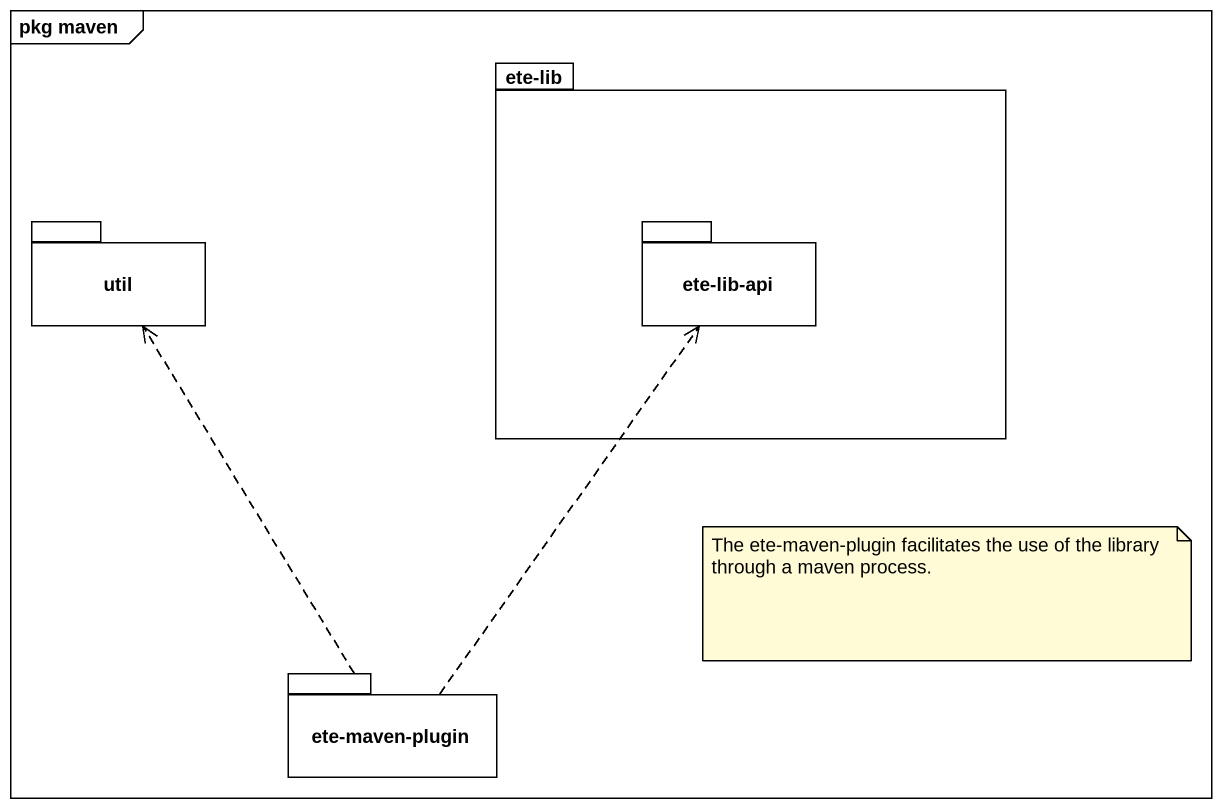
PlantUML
@startuml
mainframe pkg maven
package "ete-lib" as ete_lib {
  package "ete-lib-api" as ete_lib_api {
  }
}
package util {
}
package "ete-maven-plugin" as ete_maven_plugin {
}
ete_maven_plugin .up.> util
ete_maven_plugin .up.> ete_lib_api
note as N1
  The ete-maven-plugin facilitates the use of the library through a maven process.
end note
@enduml
